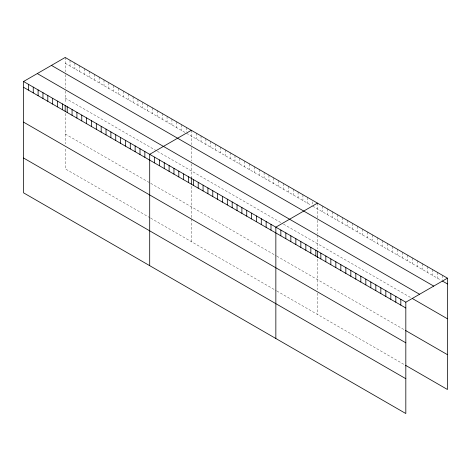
<?xml version="1.0" encoding="UTF-8"?>
<svg xmlns="http://www.w3.org/2000/svg" width="471" height="471" viewBox="0 0 471 471"><rect width="100%" height="100%" fill="white"/><g stroke="black" fill="none" stroke-linecap="round" stroke-linejoin="round"><path stroke-width="0.35" stroke-dasharray="2.35 1.77" d="M65.181 63.255L185.262 132.587M186.475 133.287L311.413 205.421M312.626 206.121L441.203 280.351M65.181 98.086L156.761 150.961M157.367 151.309L282.3 223.442M283.513 224.143L411.207 297.866M65.181 133.97L150.09 182.995M150.696 183.343L276.236 255.824M276.842 256.177L404.96 330.142M150.09 217.82L65.181 168.801L65.181 147.476M150.696 218.173L276.236 290.654M276.842 291.001L404.96 364.972M442.452 275.276L442.452 279.621M437.453 272.391L437.453 278.184M432.455 269.506L432.455 275.3M427.456 266.621L427.456 272.415M422.458 263.731L422.458 269.53M417.459 260.846L417.459 266.645M412.461 257.961L412.461 263.754M407.456 255.076L407.456 260.869M402.458 252.191L402.458 257.984M397.459 249.3L397.459 255.099M392.461 246.415L392.461 252.209M387.462 243.531L387.462 249.324M382.464 240.646L382.464 246.439M377.465 237.761L377.465 243.554M372.467 234.87L372.467 240.669M367.468 231.985L367.468 237.778M362.47 229.1L362.47 234.894M357.471 226.215L357.471 232.009M352.473 223.331L352.473 229.124M347.474 220.44L347.474 226.239M342.476 217.555L342.476 223.348M337.472 214.67L337.472 220.463M332.473 211.785L332.473 217.578M327.475 208.9L327.475 214.694M322.476 206.01L322.476 211.809M317.478 203.125L317.478 218.161M317.478 220.293L317.478 233.799M317.478 235.217L317.478 248.876M317.478 259.127L317.478 289.583M317.478 293.139L317.478 314.463M312.626 201.771L312.626 203.949M307.775 197.526L307.775 203.319M302.924 194.723L302.924 200.516M298.072 191.921L298.072 197.714M293.221 189.118L293.221 194.912M288.37 186.316L288.37 192.115M283.513 183.519L283.513 189.313M278.661 180.717L278.661 186.51M273.81 177.914L273.81 183.708M268.959 175.112L268.959 180.911M264.107 172.309L264.107 178.109M259.256 169.513L259.256 175.306M254.405 166.71L254.405 172.504M249.553 163.908L249.553 169.701M244.702 161.106L244.702 166.905M239.851 158.309L239.851 164.102M234.994 155.507L234.994 161.3M230.142 152.704L230.142 158.497M225.291 149.902L225.291 155.695M220.44 147.099L220.44 152.898M215.588 144.303L215.588 150.096M210.737 141.5L210.737 147.293M205.886 138.698L205.886 144.491M201.035 135.895L201.035 141.689M196.183 133.093L196.183 138.892M191.332 130.296L191.332 144.621M191.332 147.464L191.332 160.964M191.332 163.808L191.332 177.508M191.332 186.298L191.332 218.173M191.332 218.885L191.332 241.635M186.475 127.494L186.475 131.839M181.623 124.691L181.623 130.485M176.772 121.889L176.772 127.688M171.921 119.086L171.921 124.886M167.07 116.29L167.07 122.083M162.218 113.487L162.218 119.281M157.367 110.685L157.367 116.478M152.516 107.883L152.516 113.682M147.664 105.086L147.664 110.879M142.813 102.284L142.813 108.077M137.962 99.481L137.962 105.274M133.105 96.679L133.105 102.472M128.253 93.876L128.253 99.675M123.402 91.08L123.402 96.873M118.551 88.277L118.551 94.07M113.699 85.475L113.699 91.268M108.848 82.672L108.848 88.466M103.997 79.87L103.997 85.669M99.145 77.073L99.145 82.867M94.294 74.271L94.294 80.064M89.443 71.468L89.443 77.262M84.586 68.666L84.586 74.465M79.734 65.863L79.734 71.663M74.883 63.067L74.883 68.86M70.032 60.264L70.032 66.058M65.181 57.462L65.181 71.786M65.181 74.63L65.181 88.136M65.181 90.98L65.181 103.214M65.181 113.464L65.181 143.92"/><path stroke-width="0.71" d="M23.55 81.501L405.819 302.199L405.819 413.538L23.55 192.833L23.55 81.501L65.181 57.462L447.45 278.167L447.45 389.499L405.584 365.331M191.332 130.296L149.701 154.329L149.701 265.668M317.478 203.125L275.847 227.163L275.847 338.496M405.819 302.199L447.45 278.167M442.452 281.075L447.45 283.96M51.445 65.392L433.714 286.097M37.286 73.564L419.555 294.269M412.461 298.585L447.45 318.79M23.55 87.294L405.819 307.993M405.584 330.501L447.45 354.675M23.55 122.124L405.819 342.823M23.55 158.009L405.819 378.708M400.821 299.315L400.821 305.108M395.823 296.43L395.823 302.223M390.824 293.539L390.824 299.338M385.826 290.654L385.826 296.447M380.827 287.769L380.827 293.563M375.829 284.884L375.829 290.678M370.824 281.994L370.824 287.793M365.826 279.109L365.826 284.908M360.827 276.224L360.827 282.017M355.829 273.339L355.829 279.132M350.83 270.454L350.83 276.247M345.832 267.563L345.832 273.363M340.833 264.678L340.833 270.478M335.835 261.794L335.835 267.587M330.836 258.909L330.836 264.702M325.838 256.024L325.838 261.817M320.839 253.133L320.839 258.932M317.478 251.072L317.478 257.666M315.841 250.248L315.841 256.041M310.842 247.363L310.842 253.157M305.844 244.478L305.844 250.272M300.839 241.594L300.839 247.387M295.841 238.703L295.841 244.502M290.842 235.818L290.842 241.611M285.844 232.933L285.844 238.726M280.846 230.048L280.846 235.841M270.996 224.361L270.996 230.154M266.144 221.558L266.144 227.352M261.293 218.756L261.293 224.549M256.442 215.953L256.442 221.753M251.591 213.157L251.591 218.95M246.739 210.354L246.739 216.148M241.882 207.552L241.882 213.345M237.031 204.75L237.031 210.549M232.179 201.947L232.179 207.746M227.328 199.151L227.328 204.944M222.477 196.348L222.477 202.141M217.626 193.546L217.626 199.339M212.774 190.743L212.774 196.542M207.923 187.947L207.923 193.74M203.072 185.144L203.072 190.938M198.22 182.342L198.22 188.135M193.363 179.539L193.363 185.333M191.332 177.508L191.332 184.102M188.512 176.737L188.512 182.536M183.661 173.94L183.661 179.734M178.809 171.138L178.809 176.931M173.958 168.335L173.958 174.129M169.107 165.533L169.107 171.326M164.255 162.73L164.255 168.53M159.404 159.934L159.404 165.727M154.553 157.131L154.553 162.925M144.844 151.527L144.844 157.326M139.993 148.724L139.993 154.523M135.142 145.928L135.142 151.721M130.29 143.125L130.29 148.918M125.439 140.323L125.439 146.116M120.588 137.52L120.588 143.319M115.736 134.724L115.736 140.517M110.885 131.921L110.885 137.715M106.034 129.119L106.034 134.912M101.183 126.316L101.183 132.11M96.325 123.514L96.325 129.313M91.474 120.717L91.474 126.511M86.623 117.915L86.623 123.708M81.771 115.112L81.771 120.906M76.92 112.31L76.92 118.103M72.069 109.507L72.069 115.307M67.218 106.711L67.218 112.504M65.181 105.41L65.181 111.268M62.366 103.908L62.366 109.702M57.515 101.106L57.515 106.899M52.664 98.304L52.664 104.103M47.806 95.501L47.806 101.3M42.955 92.705L42.955 98.498M38.104 89.902L38.104 95.695M33.253 87.1L33.253 92.893M28.401 84.297L28.401 90.096"/></g></svg>
